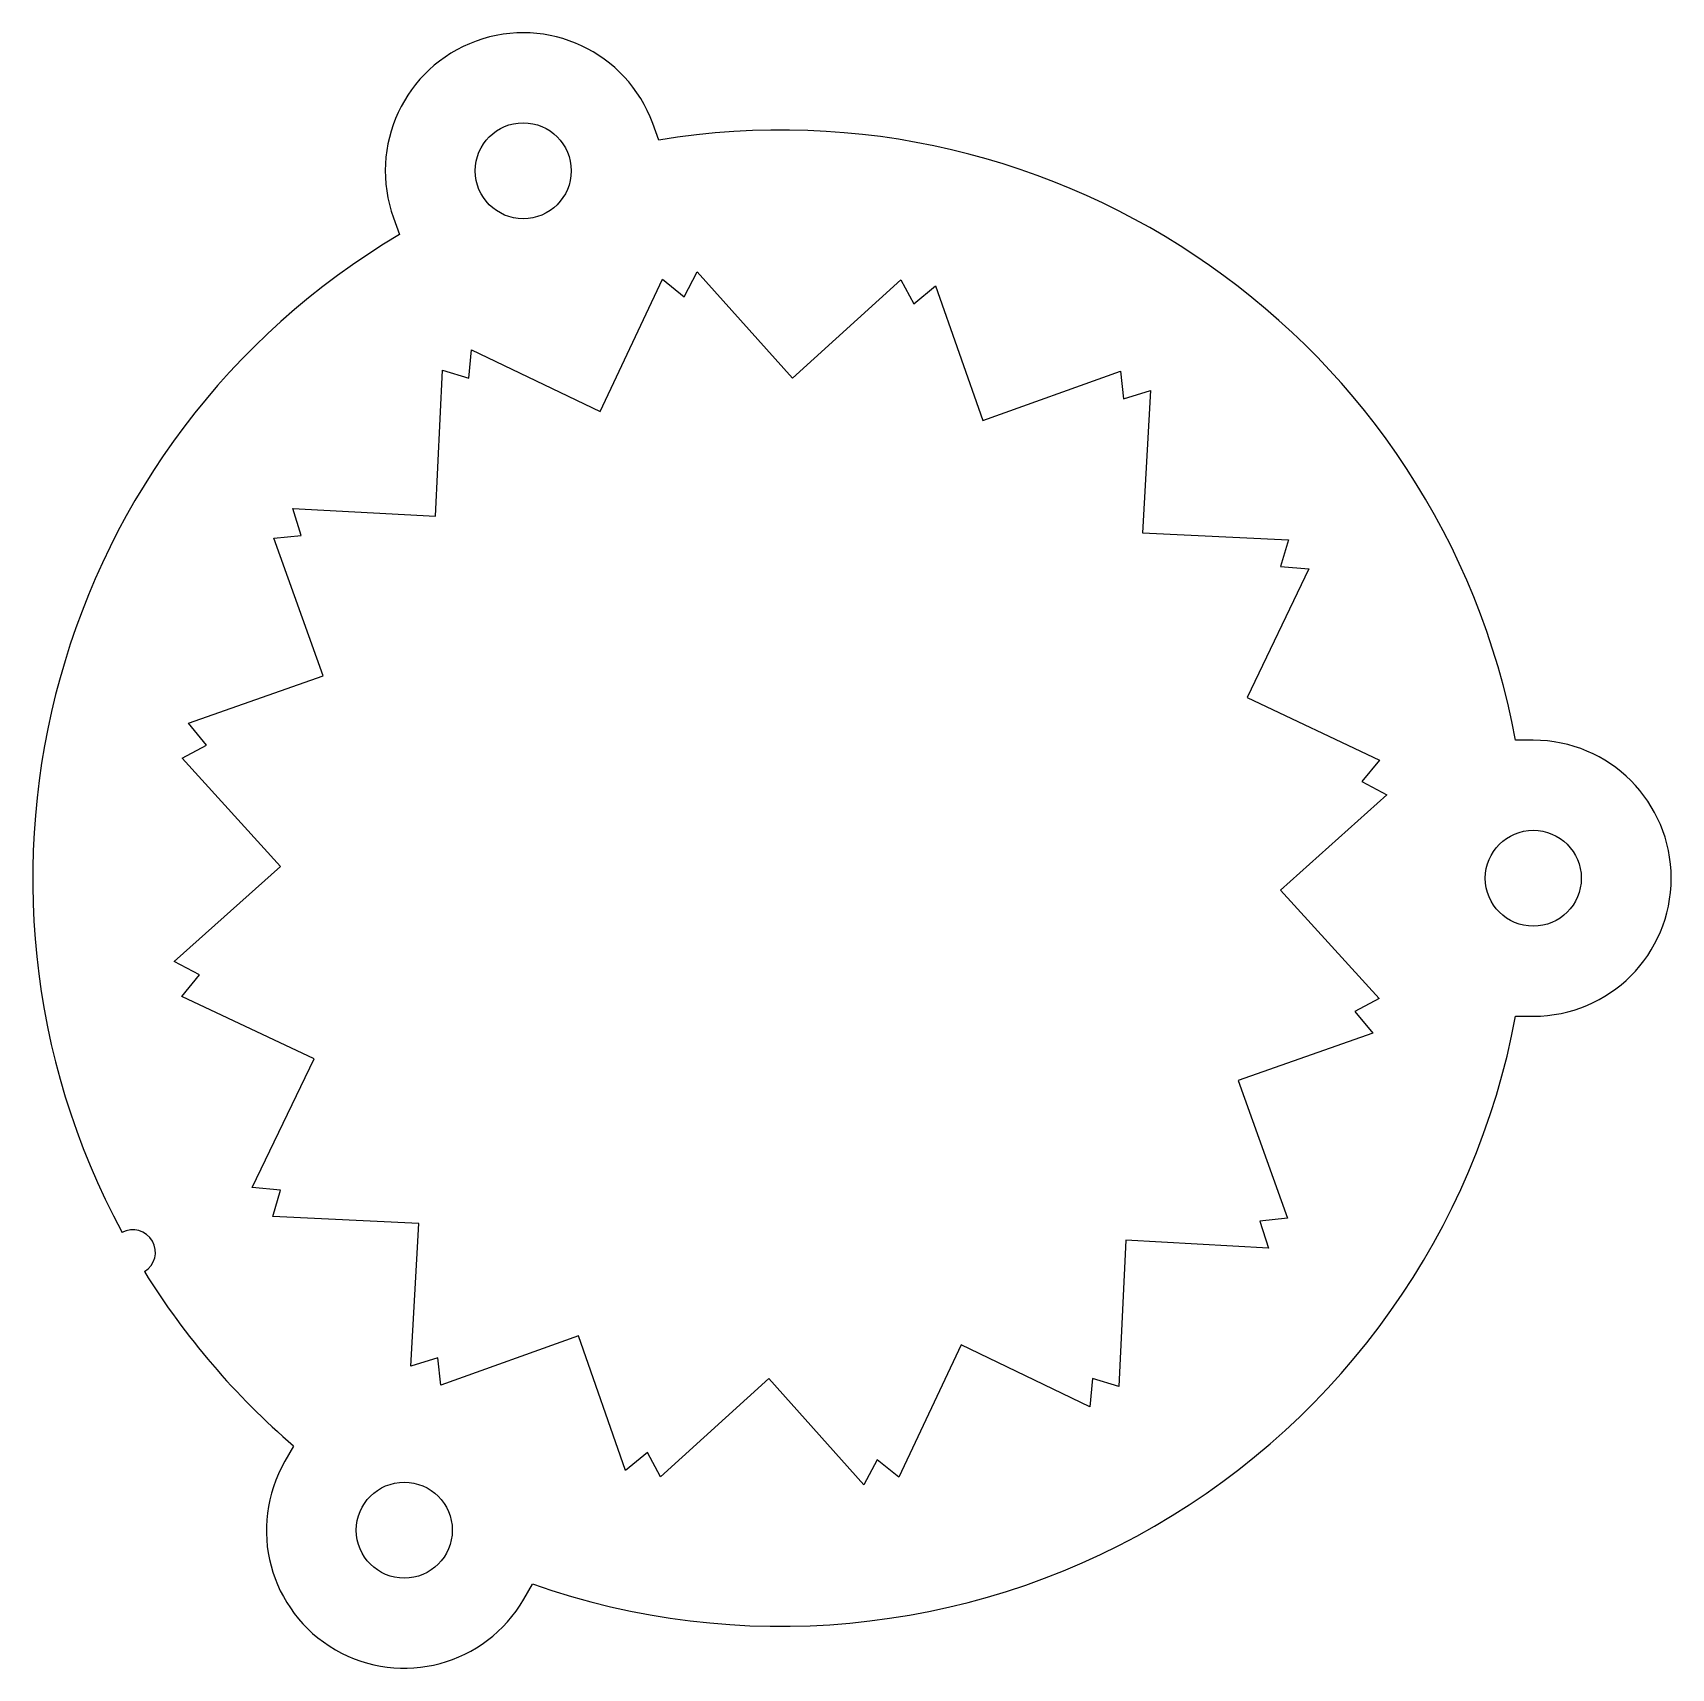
# Model space of a CAD drawing. Header units: millimetres. Extents: x -50 to 59, y -53 to 56.
import ezdxf

# ---------------------------------------------------------------- set-up
doc = ezdxf.new("R2010")
doc.units = ezdxf.units.MM

msp = doc.modelspace()

# ---------------------------------------------------------------- linework, layer by layer
for p, q in [((-8.12, 49.21), (-8.52, 50.32)), ((-25.81, 44.03), (-25.41, 42.92)), ((-6.44, 38.77), (-5.56, 40.44)), ((-5.56, 40.44), (0.79, 33.35)), ((-12.04, 31.12), (-7.88, 39.94)), ((-7.88, 39.94), (-6.44, 38.77)), ((0.79, 33.35), (8.01, 39.91)), ((8.01, 39.91), (8.88, 38.29)), ((8.88, 38.29), (10.34, 39.5)), ((10.34, 39.5), (13.49, 30.51)), ((-20.79, 33.35), (-20.62, 35.24)), ((-20.62, 35.24), (-12.04, 31.12)), ((-23.03, 24.14), (-22.56, 33.88)), ((-22.56, 33.88), (-20.79, 33.35)), ((13.49, 30.51), (22.67, 33.81)), ((22.67, 33.81), (22.86, 31.97)), ((22.86, 31.97), (24.66, 32.53)), ((24.66, 32.53), (24.14, 23.03)), ((-32.53, 24.66), (-23.03, 24.14)), ((-31.97, 22.86), (-32.53, 24.66)), ((24.14, 23.03), (33.88, 22.56)), ((-33.81, 22.67), (-31.97, 22.86)), ((-30.51, 13.49), (-33.81, 22.67)), ((33.88, 22.56), (33.35, 20.79)), ((33.35, 20.79), (35.24, 20.62)), ((35.24, 20.62), (31.12, 12.04)), ((-39.5, 10.34), (-30.51, 13.49)), ((31.12, 12.04), (39.94, 7.88)), ((-38.29, 8.88), (-39.5, 10.34)), ((-39.91, 8.01), (-38.29, 8.88)), ((50.2, 9.2), (49.02, 9.2)), ((-33.35, 0.79), (-39.91, 8.01)), ((39.94, 7.88), (38.77, 6.44)), ((40.44, 5.56), (33.35, -0.79)), ((38.77, 6.44), (40.44, 5.56)), ((-40.44, -5.56), (-33.35, 0.79)), ((33.35, -0.79), (39.91, -8.01)), ((-38.77, -6.44), (-40.44, -5.56)), ((-39.94, -7.88), (-38.77, -6.44)), ((-31.12, -12.04), (-39.94, -7.88)), ((39.91, -8.01), (38.29, -8.88)), ((38.29, -8.88), (39.5, -10.34)), ((49.02, -9.2), (50.2, -9.2)), ((39.5, -10.34), (30.51, -13.49)), ((-35.24, -20.62), (-31.12, -12.04)), ((30.51, -13.49), (33.81, -22.67)), ((-33.35, -20.79), (-35.24, -20.62)), ((-33.88, -22.56), (-33.35, -20.79)), ((-24.14, -23.03), (-33.88, -22.56)), ((33.81, -22.67), (31.97, -22.86)), ((31.97, -22.86), (32.53, -24.66)), ((-24.66, -32.53), (-24.14, -23.03)), ((23.03, -24.14), (22.56, -33.88)), ((32.53, -24.66), (23.03, -24.14)), ((-13.49, -30.51), (-22.67, -33.81)), ((-10.34, -39.5), (-13.49, -30.51)), ((12.04, -31.12), (7.88, -39.94)), ((20.62, -35.24), (12.04, -31.12)), ((-22.86, -31.97), (-24.66, -32.53)), ((-22.67, -33.81), (-22.86, -31.97)), ((-0.79, -33.35), (-8.01, -39.91)), ((5.56, -40.44), (-0.79, -33.35)), ((20.79, -33.35), (20.62, -35.24)), ((22.56, -33.88), (20.79, -33.35)), ((-32.48, -37.86), (-33.07, -38.87)), ((-8.88, -38.29), (-10.34, -39.5)), ((-8.01, -39.91), (-8.88, -38.29)), ((6.44, -38.77), (5.56, -40.44)), ((7.88, -39.94), (6.44, -38.77)), ((-17.13, -48.07), (-16.54, -47.06))]:
    msp.add_line(p, q)
for centre in [(-17.17, 47.17), (50.2, 0), (-25.1, -43.47)]:
    msp.add_circle(centre, 3.2)
for centre, radius, start, end in [((-17.17, 47.17), 9.2, 20, 200), ((0, 0), 49.88, 10.6285, 99.3715), ((0, 0), 49.88, 120.6285, 208.2769), ((50.2, 0), 9.2, -90, 90), ((0, 0), 49.88, 250.6285, 349.3715), ((-43.2, -24.94), 1.5, -59.1385, 119.1385), ((0, 0), 49.88, 211.7231, 229.3715), ((-25.1, -43.47), 9.2, 150, 330)]:
    msp.add_arc(centre, radius, start, end)

doc.saveas('drawing.dxf')
